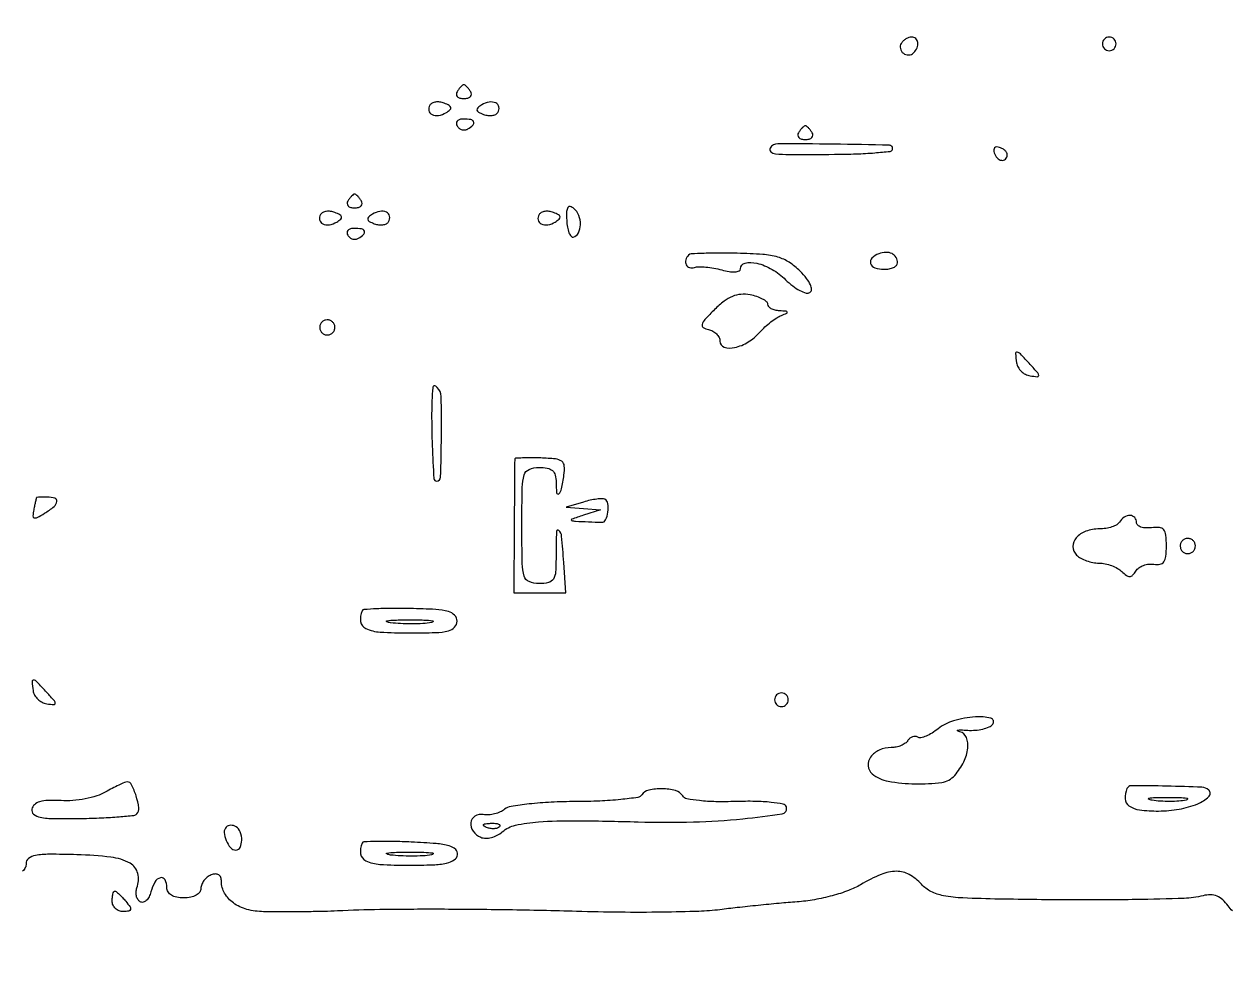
# Model space of a CAD drawing. Extents: x 0 to 5034, y 0 to 2560.
# Drawn here: x 1119.1 to 1295.8, y 1386.8 to 1523.9 of the extents above; entities that cross this region are included whole.
import ezdxf

# ---------------------------------------------------------------- set-up
doc = ezdxf.new("R2010")
doc.units = 0

msp = doc.modelspace()

# ---------------------------------------------------------------- linework, layer by layer
for points in [[(1335.047396, 1670.512766, 0.002272), (1335.21943, 1654.219003, 0.088942), (1335.90834, 1650.6849, -0.04039), (1336.702336, 1648.016351, -0.054181), (1336.954612, 1645.507142, -0.06616), (1336.672356, 1643.50684, -0.188411), (1335.841634, 1642.402124, -0.139257), (1334.212037, 1641.939097, -0.000276), (1307.009413, 1641.951253, -0.001686), (1273.709106, 1642.096831, -0.000691), (1228.5, 1642.50939, 0.000059), (1215.411025, 1642.645367, 0.000011), (1191.546875, 1642.889922, 0.000012), (1163.677591, 1643.174228, 0.000011), (1135, 1643.465462, -0.00093), (1107.604207, 1643.79406, -0.001392)], [(1296.02598, 1394.091444, -0.043408), (1295.405555, 1394.831376, 0.05486), (1294.62593, 1395.719159, 0.088799), (1293.778652, 1396.254415, 0.092808), (1292.826223, 1396.448681, 0.065007), (1291.735472, 1396.324116, -0.052034), (1288.95125, 1395.932989, -0.004694), (1281.909224, 1395.748411, -0.005536), (1272.910063, 1395.696708, -0.003053), (1261.909189, 1395.822483, -0.006594), (1256.575587, 1395.986417, -0.036103), (1253.713526, 1396.320171, -0.069607), (1251.892536, 1396.938322, -0.09251), (1250.504202, 1397.995357, 0.082155), (1248.721987, 1399.411073, 0.129483), (1246.839832, 1399.891299, 0.097952), (1244.587152, 1399.427625, 0.033705), (1241.600256, 1397.926651, -0.044247), (1239.804812, 1397.071262, -0.023078), (1237.442304, 1396.314428, -0.022163), (1234.840272, 1395.733781, -0.02481), (1232.293096, 1395.412101, 0.003879), (1229.676231, 1395.192368, 0.002359), (1226.586097, 1394.894029, 0.002363), (1223.523969, 1394.569182, 0.004173), (1221, 1394.268011, -0.02372), (1217.92627, 1394.022581, -0.005052), (1212.5625, 1393.903781, -0.005273), (1206.337508, 1393.894461, -0.004994), (1200, 1394.015115, 0.003336), (1189.978788, 1394.239133, 0.003398), (1180.016465, 1394.327615, 0.003524), (1171.196648, 1394.283841, 0.009784), (1165, 1394.088095, -0.006863), (1163.017435, 1394.013873, -0.003383), (1160.495751, 1393.971181, -0.002966), (1157.532207, 1393.958645, -0.002041), (1154.173127, 1393.978071, -0.064112), (1151.737963, 1394.31606, -0.089067), (1149.753055, 1395.259329, -0.106332), (1148.462161, 1396.679827, -0.132204), (1148, 1398.397187, 0.085025), (1147.89722, 1398.997227, 0.16654), (1147.59994, 1399.372973, 0.159479), (1147.123986, 1399.497101, 0.076456), (1146.5, 1399.361626, 0.074185), (1145.926569, 1399.037471, 0.064359), (1145.440625, 1398.545909, 0.06686), (1145.111903, 1397.968559, 0.096313), (1145, 1397.393011, -0.162184), (1144.815161, 1396.838157, -0.105211), (1144.301332, 1396.389301, -0.079023), (1143.502045, 1396.096959, -0.048268), (1142.5, 1396, -0.04716), (1141.456621, 1396.09863, -0.088208), (1140.666667, 1396.4, -0.118484), (1140.177821, 1396.88002, -0.140575), (1140, 1397.5, 0.113151), (1139.738878, 1398.639091, 0.357636), (1139.078139, 1398.944671, 0.202028), (1138.265746, 1398.323971, 0.066072), (1137.683939, 1396.899384, -0.052097), (1137.398699, 1396.141295, -0.089218), (1136.995287, 1395.601663, -0.130923), (1136.544175, 1395.360741, -0.198479), (1136.110982, 1395.431409, -0.114934), (1135.760867, 1395.779457, -0.081859), (1135.546668, 1396.291587, -0.075594), (1135.497883, 1396.886013, -0.074486), (1135.627355, 1397.471286, 0.153588), (1135.757114, 1399.574637, 0.208907), (1134.612881, 1401.064065, 0.09718), (1131.824533, 1401.957508, 0.021871), (1126.830967, 1402.32067, 0.006859), (1122.79635, 1402.381784, 0.043733), (1120.758376, 1402.206123, 0.117707), (1119.744389, 1401.76815, 0.253939), (1119.399601, 1401.019062, -0.127494), (1119.286429, 1400.42297, -0.106177), (1118.893553, 1399.909165, -0.092269)], [(1142, 1380.562028, -0.000314), (1227.101333, 1379.961614, -0.000952)], [(1285.014413, 1379.406404, -0.000192), (1330.108066, 1378.870907, -0.071321)]]:
    msp.add_lwpolyline(points, format="xyb")
for points in [[(1247.542705, 1521.069098, 0.195483), (1247.412739, 1520.300347, 0.177971), (1247.849183, 1519.620737, 0.173509), (1248.632003, 1519.375083, 0.18866), (1249.36052, 1519.693853, 0.094258), (1249.860497, 1520.428701, 0.135693), (1249.969472, 1521.203471, 0.182678), (1249.664889, 1521.772622, 0.181466), (1249.059017, 1522, 0.08447), (1248.65652, 1521.931514, 0.05343), (1248.225445, 1521.726548, 0.051896), (1247.832549, 1521.425195, 0.064898)], [(1277, 1521, 0.099038), (1277.076342, 1520.618362, 0.097945), (1277.29375, 1520.29375, 0.097945), (1277.618362, 1520.076342, 0.099038), (1278, 1520, 0.099038), (1278.381638, 1520.076342, 0.097945), (1278.70625, 1520.29375, 0.097945), (1278.923658, 1520.618362, 0.099038), (1279, 1521, 0.099038), (1278.923658, 1521.381638, 0.097945), (1278.70625, 1521.70625, 0.097945), (1278.381638, 1521.923658, 0.099038), (1278, 1522, 0.099038), (1277.618362, 1521.923658, 0.097945), (1277.29375, 1521.70625, 0.097945), (1277.076342, 1521.381638, 0.099038)], [(1182.5, 1514, 0.146489), (1182.397987, 1513.620597, 0.191582), (1182.538811, 1513.29375, 0.134005), (1182.925364, 1513.072951, 0.063222), (1183.5, 1513, 0.063222), (1184.074636, 1513.072951, 0.134005), (1184.461189, 1513.29375, 0.191582), (1184.602013, 1513.620597, 0.146489), (1184.5, 1514, 0.025622), (1184.235369, 1514.382847, 0.032351), (1183.951311, 1514.70625, 0.033983), (1183.686704, 1514.937141, 0.163822), (1183.5, 1515, 0.163822), (1183.313296, 1514.937141, 0.033983), (1183.048689, 1514.70625, 0.032351), (1182.764631, 1514.382847, 0.025622)], [(1178.515713, 1512.025424, 0.191013), (1178.37394, 1511.228674, 0.23802), (1178.834197, 1510.646206, 0.152732), (1179.803525, 1510.517896, 0.095806), (1180.881592, 1510.92682, 0.03936), (1181.466726, 1511.355474, 0.268353), (1181.580022, 1511.680389, 0.227867), (1181.35823, 1511.9802, 0.029854), (1180.615871, 1512.317163, 0.058511), (1179.981629, 1512.478786, 0.067768), (1179.358823, 1512.477104, 0.078711), (1178.841624, 1512.319872, 0.142196)], [(1186.118408, 1512.07318, 0.03936), (1185.533274, 1511.644526, 0.268353), (1185.419978, 1511.319611, 0.227867), (1185.64177, 1511.0198, 0.029854), (1186.384129, 1510.682837, 0.058511), (1187.018371, 1510.521214, 0.067768), (1187.641177, 1510.522896, 0.078711), (1188.158376, 1510.680128, 0.142196), (1188.484287, 1510.974576, 0.191013), (1188.62606, 1511.771326, 0.23802), (1188.165803, 1512.353794, 0.152732), (1187.196475, 1512.482104, 0.095806)], [(1182.510081, 1508.983688, 0.090427), (1182.820631, 1508.639411, 0.095498), (1183.22714, 1508.434921, 0.099685), (1183.665803, 1508.401101, 0.108373), (1184.069098, 1508.542705, 0.050477), (1184.838655, 1509.13314, 0.315493), (1184.933879, 1509.592818, 0.25701), (1184.519563, 1509.914842, 0.039415), (1183.440983, 1510, 0.067432), (1182.890269, 1509.925389, 0.140899), (1182.524436, 1509.701458, 0.190788), (1182.397824, 1509.36964, 0.136093)], [(1232.5, 1508, 0.146489), (1232.397987, 1507.620597, 0.191582), (1232.538811, 1507.29375, 0.134005), (1232.925364, 1507.072951, 0.063222), (1233.5, 1507, 0.063222), (1234.074636, 1507.072951, 0.134005), (1234.461189, 1507.29375, 0.191582), (1234.602013, 1507.620597, 0.146489), (1234.5, 1508, 0.025622), (1234.235369, 1508.382847, 0.032351), (1233.951311, 1508.70625, 0.033983), (1233.686704, 1508.937141, 0.163822), (1233.5, 1509, 0.163822), (1233.313296, 1508.937141, 0.033983), (1233.048689, 1508.70625, 0.032351), (1232.764631, 1508.382847, 0.025622)], [(1228.345006, 1505.75, 0.365734), (1228.423928, 1505.22115, 0.157363), (1229.127852, 1504.915833, 0.024291), (1231.161118, 1504.817126, 0.001247), (1237.751097, 1504.833978, 0.007324), (1240.931898, 1504.896643, 0.011622), (1243.651549, 1505.05344, 0.005633), (1245.910928, 1505.262118, 0.282185), (1246.251097, 1505.522562, 0.518266), (1245.821878, 1506.164988, 0.003195), (1237.641118, 1506.321179, 0.003419), (1229.453707, 1506.369189, 0.259798)], [(1261.15, 1505.05, 0.104687), (1261.586752, 1504.305209, 0.167686), (1262.227257, 1503.955686, 0.239194), (1262.786965, 1504.130242, 0.175736), (1263.075, 1504.725, 0.149613), (1263.014704, 1505.031991, 0.073742), (1262.775469, 1505.354531, 0.062883), (1262.403407, 1505.64317, 0.053161), (1261.95, 1505.85, 0.089632), (1261.522225, 1505.911576, 0.189618), (1261.22, 1505.78, 0.189618), (1261.088424, 1505.477775, 0.089632)], [(1166.5, 1498, 0.146489), (1166.397987, 1497.620597, 0.191582), (1166.538811, 1497.29375, 0.134005), (1166.925364, 1497.072951, 0.063222), (1167.5, 1497, 0.063222), (1168.074636, 1497.072951, 0.134005), (1168.461189, 1497.29375, 0.191582), (1168.602013, 1497.620597, 0.146489), (1168.5, 1498, 0.025622), (1168.235369, 1498.382847, 0.032351), (1167.951311, 1498.70625, 0.033983), (1167.686704, 1498.937141, 0.163822), (1167.5, 1499, 0.163822), (1167.313296, 1498.937141, 0.033983), (1167.048689, 1498.70625, 0.032351), (1166.764631, 1498.382847, 0.025622)], [(1198.556958, 1495.190196, 0.030396), (1198.66345, 1494.175048, 0.052156), (1198.889807, 1493.355606, 0.074692), (1199.19057, 1492.833752, 0.297021), (1199.524689, 1492.722506, 0.217194), (1200.27062, 1493.330391, 0.10926), (1200.567359, 1494.534558, 0.095653), (1200.338974, 1495.891295, 0.130884), (1199.6247, 1496.896508, 0.101306), (1199.085721, 1497.184548, 0.337095), (1198.733278, 1497.05133, 0.131883), (1198.551192, 1496.45615, 0.019599)], [(1162.515713, 1496.025424, 0.191013), (1162.37394, 1495.228674, 0.23802), (1162.834197, 1494.646206, 0.152732), (1163.803525, 1494.517896, 0.095806), (1164.881592, 1494.92682, 0.03936), (1165.466726, 1495.355474, 0.268353), (1165.580022, 1495.680389, 0.227867), (1165.35823, 1495.9802, 0.029854), (1164.615871, 1496.317163, 0.058511), (1163.981629, 1496.478786, 0.067768), (1163.358823, 1496.477104, 0.078711), (1162.841624, 1496.319872, 0.142196)], [(1170.118408, 1496.07318, 0.03936), (1169.533274, 1495.644526, 0.268353), (1169.419978, 1495.319611, 0.227867), (1169.64177, 1495.0198, 0.029854), (1170.384129, 1494.682837, 0.058511), (1171.018371, 1494.521214, 0.067768), (1171.641177, 1494.522896, 0.078711), (1172.158376, 1494.680128, 0.142196), (1172.484287, 1494.974576, 0.191013), (1172.62606, 1495.771326, 0.23802), (1172.165803, 1496.353794, 0.152732), (1171.196475, 1496.482104, 0.095806)], [(1194.515713, 1496.025424, 0.191013), (1194.37394, 1495.228674, 0.23802), (1194.834197, 1494.646206, 0.152732), (1195.803525, 1494.517896, 0.095806), (1196.881592, 1494.92682, 0.03936), (1197.466726, 1495.355474, 0.268353), (1197.580022, 1495.680389, 0.227867), (1197.35823, 1495.9802, 0.029854), (1196.615871, 1496.317163, 0.058511), (1195.981629, 1496.478786, 0.067768), (1195.358823, 1496.477104, 0.078711), (1194.841624, 1496.319872, 0.142196)], [(1166.510081, 1492.983688, 0.090427), (1166.820631, 1492.639411, 0.095498), (1167.22714, 1492.434921, 0.099685), (1167.665803, 1492.401101, 0.108373), (1168.069098, 1492.542705, 0.050477), (1168.838655, 1493.13314, 0.315493), (1168.933879, 1493.592818, 0.25701), (1168.519563, 1493.914842, 0.039415), (1167.440983, 1494, 0.067432), (1166.890269, 1493.925389, 0.140899), (1166.524436, 1493.701458, 0.190788), (1166.397824, 1493.36964, 0.136093)], [(1216.415576, 1490.083333, 0.124114), (1215.99834, 1489.382714, 0.181947), (1216.047849, 1488.674574, 0.213847), (1216.531043, 1488.251043, 0.158622), (1217.25, 1488.262747, -0.080322), (1217.913925, 1488.377124, -0.024205), (1218.940625, 1488.337989, -0.023572), (1220.105446, 1488.181396, -0.023593), (1221.25, 1487.915886, 0.027516), (1222.34027, 1487.671959, 0.055307), (1223.219539, 1487.623914, 0.08858), (1223.797195, 1487.760761, 0.298817), (1224, 1488.069806, -0.351752), (1224.674718, 1488.910222, -0.11393), (1226.384672, 1488.894793, -0.071936), (1228.630841, 1487.998869, -0.065655), (1230.610022, 1486.480888, 0.031398), (1231.650696, 1485.563305, 0.043661), (1232.694475, 1484.890469, 0.051128), (1233.598674, 1484.526015, 0.21172), (1234.168555, 1484.604173, 0.265907), (1234.40826, 1485.045637, 0.102817), (1234.245608, 1485.74897, 0.061033), (1233.677492, 1486.667134, 0.027354), (1232.728608, 1487.725938, 0.051341), (1231.127166, 1489.028409, 0.075585), (1229.481298, 1489.781903, 0.051492), (1227.255198, 1490.176767, 0.012676), (1223.540196, 1490.352653, 0.005923), (1220.938956, 1490.378961, 0.009013), (1218.679859, 1490.334321, 0.004335), (1216.778821, 1490.245948, 0.184963)], [(1244.25, 1490.281721, 0.107219), (1243.249712, 1489.657326, 0.286665), (1243.057715, 1488.875409, 0.23242), (1243.694972, 1488.223856, 0.085145), (1245, 1488, 0.045091), (1245.76556, 1488.06918, 0.064972), (1246.4125, 1488.276414, 0.084925), (1246.849643, 1488.581425, 0.200667), (1247, 1488.940983, 0.132898), (1246.781652, 1489.747963, 0.14824), (1246.192225, 1490.294836, 0.122936), (1245.300905, 1490.48387, 0.077342)], [(1220.22134, 1482.130431, 0.010643), (1218.804245, 1480.651687, 0.110432), (1218.385963, 1479.925952, 0.339984), (1218.551261, 1479.476697, 0.093403), (1219.299598, 1479.180819, -0.073695), (1219.949405, 1478.952875, -0.075095), (1220.500507, 1478.547326, -0.081544), (1220.871457, 1478.031823, -0.115769), (1221, 1477.484093, 0.324944), (1221.627002, 1476.62118, 0.134858), (1223.149104, 1476.551157, 0.082732), (1225.145139, 1477.365147, 0.074757), (1226.849531, 1478.805232, -0.025765), (1227.591452, 1479.56801, -0.021236), (1228.4558, 1480.303866, -0.021749), (1229.308844, 1480.911982, -0.052116), (1230, 1481.264534, 0.0103), (1230.781016, 1481.583887, 0.401121), (1230.84771, 1481.742029, 0.290388), (1230.684219, 1481.864194, 0.007853), (1229.75, 1481.921053, -0.048248), (1229.080327, 1482.016451, -0.066313), (1228.514062, 1482.236315, -0.084283), (1228.131586, 1482.539928, -0.184986), (1228, 1482.883423, 0.2212), (1227.826234, 1483.256983, 0.052471), (1227.242637, 1483.652119, 0.044253), (1226.409078, 1484.006387, 0.031146), (1225.421743, 1484.259711, 0.066097), (1224.073261, 1484.336496, 0.078536), (1222.833499, 1484.043765, 0.066358), (1221.590632, 1483.330258, 0.032945)], [(1162.552786, 1480.08541, 0.099038), (1162.401684, 1479.679226, 0.097945), (1162.417584, 1479.244476, 0.097945), (1162.597789, 1478.848514, 0.099038), (1162.91459, 1478.552786, 0.099038), (1163.320774, 1478.401684, 0.097945), (1163.755524, 1478.417584, 0.097945), (1164.151486, 1478.597789, 0.099038), (1164.447214, 1478.91459, 0.099038), (1164.598316, 1479.320774, 0.097945), (1164.582416, 1479.755524, 0.097945), (1164.402211, 1480.151486, 0.099038), (1164.08541, 1480.447214, 0.099038), (1163.679226, 1480.598316, 0.097945), (1163.244476, 1480.582416, 0.097945), (1162.848514, 1480.402211, 0.099038)], [(1264.421612, 1474.333129, 0.09263), (1264.646753, 1473.67682, 0.072374), (1265.109412, 1473.080312, 0.071263), (1265.731133, 1472.632391, 0.084275), (1266.419513, 1472.408934, 0.016801), (1267.480636, 1472.289449, 0.435285), (1267.671436, 1472.464567, 0.18237), (1267.53755, 1472.827239, 0.005286), (1266.431397, 1474.075805, 0.00571), (1264.982671, 1475.640342, 0.172957), (1264.512934, 1475.878874, 0.473108), (1264.278537, 1475.657664, 0.019066)], [(1178.944444, 1470.666667, 0.020294), (1178.782971, 1466.874776, 0.010651), (1178.874205, 1462.154661, 0.003208), (1179.098988, 1457.380126, 0.39864), (1179.5, 1457, 0.406096), (1180.101295, 1457.584811, 0.004924), (1180.208105, 1463.536152, 0.006535), (1180.179013, 1469.385426, 0.194227), (1179.611111, 1470.722222, 0.060589), (1179.372735, 1470.908902, 0.157913), (1179.163194, 1470.957986, 0.229655), (1179.015079, 1470.870281, 0.126049)], [(1190.957735, 1460.25, 0.03854), (1190.940541, 1460.050039, 0.000098), (1190.916491, 1457.233854, 0.000621), (1190.893934, 1454.057156, 0.000387), (1190.875, 1450.333333), (1190.833333, 1440.666667), (1194.641041, 1440.666667), (1198.448748, 1440.666667), (1198.133596, 1445.083333, 0.005497), (1197.814605, 1448.953938, 0.180638), (1197.413194, 1449.783557, 0.649517), (1197.050961, 1449.634938, 0.007346), (1197, 1446.166667, -0.014843), (1196.927529, 1443.725883, -0.120847), (1196.6, 1442.666667, -0.204599), (1195.895216, 1442.1563, -0.055838), (1194.5, 1442, -0.098988), (1193.050108, 1442.289885, -0.226266), (1192.323529, 1443.1, -0.067556), (1192.045242, 1444.927165, -0.004059), (1192, 1450.5, -0.004059), (1192.045242, 1456.072835, -0.067556), (1192.323529, 1457.9, -0.226266), (1193.050108, 1458.710115, -0.098988), (1194.5, 1459, -0.044892), (1195.715745, 1458.890625, -0.134463), (1196.461538, 1458.533333, -0.152237), (1196.867465, 1457.877962, -0.063183), (1197, 1456.833333, 0.026339), (1197.082082, 1455.276244, 0.615181), (1197.403927, 1455.1542, 0.158941), (1197.798079, 1455.850676, 0.01376), (1198.152219, 1457.886606, 0.053103), (1198.203525, 1459.215231, 0.220906), (1197.827301, 1459.900091, 0.135164), (1196.912249, 1460.249676, 0.016502), (1194.749402, 1460.386606, 0.006271), (1193.308458, 1460.412087, 0.010288), (1192.088478, 1460.393253, 0.004215), (1191.066954, 1460.347825, 0.352361)], [(1120.923489, 1454.583333, 0.128841), (1120.885133, 1454.510809, 0.001816), (1120.773266, 1454.025547, 0.004919), (1120.650563, 1453.458499, 0.003204), (1120.519532, 1452.801506, 0.032608), (1120.407955, 1451.915374, 0.34205), (1120.601175, 1451.632391, 0.205571), (1121.035174, 1451.67284, 0.014956), (1122.096043, 1452.292053, 0.029107), (1123.489146, 1453.279142, 0.183947), (1123.922677, 1454.015126, 0.378859), (1123.619812, 1454.502746, 0.072803), (1122.5, 1454.666667, 0.005191), (1121.919564, 1454.660641, 0.008012), (1121.41815, 1454.642188, 0.003404), (1120.993325, 1454.616831, 0.192742)], [(1201, 1453.942155), (1198.5, 1453.19936), (1201, 1453), (1203.5, 1452.80064), (1201, 1452, 0.006724), (1199.283299, 1451.42465, 0.698756), (1199.280784, 1451.247268, 0.080609), (1199.829656, 1451.133532, 0.000869), (1203.687328, 1450.972506, 0.307484), (1204.254378, 1451.325368, 0.069551), (1204.583241, 1452.474805, 0.066189), (1204.592673, 1453.715873, 0.24562), (1204.160933, 1454.338504, 0.13078), (1203.757783, 1454.429807, 0.021847), (1202.959774, 1454.364985, 0.022655), (1202.005619, 1454.201157, 0.018369)], [(1279.5, 1451, -0.126268), (1279.100548, 1450.61574, -0.046682), (1278.382443, 1450.29375, -0.04255), (1277.496232, 1450.073901, -0.039551), (1276.563428, 1450, 0.08436), (1274.582804, 1449.663435, 0.129782), (1273.150723, 1448.694666, 0.188413), (1272.690541, 1447.415973, 0.191903), (1273.223794, 1446.176206, 0.071503), (1273.826089, 1445.725299, 0.038817), (1274.671364, 1445.345511, 0.037726), (1275.609663, 1445.086568, 0.048501), (1276.5, 1445, -0.050856), (1277.39512, 1444.908719, -0.038145), (1278.347857, 1444.635268, -0.039007), (1279.213806, 1444.234209, -0.06853), (1279.841641, 1443.758359, 0.03752), (1280.511833, 1443.181852, 0.169782), (1280.997346, 1443.032181, 0.195514), (1281.428231, 1443.226405, 0.051942), (1281.89812, 1443.835154, -0.098747), (1282.345507, 1444.314979, -0.066092), (1283.009242, 1444.670303, -0.063086), (1283.778441, 1444.853266, -0.071333), (1284.536422, 1444.826795, 0.088442), (1285.429921, 1444.825982, 0.201145), (1285.986681, 1445.184821, 0.123804), (1286.285743, 1445.991701, 0.026281), (1286.370354, 1447.5, 0.025574), (1286.293747, 1449.106567, 0.146734), (1285.97309, 1449.886264, 0.20426), (1285.340146, 1450.220833, 0.056348), (1284.190411, 1450.187142, -0.045979), (1283.351717, 1450.145191, -0.072118), (1282.643433, 1450.2784, -0.100752), (1282.1699, 1450.556307, -0.212948), (1282, 1450.937142, 0.183786), (1281.725462, 1451.65881, 0.207563), (1281.056792, 1451.969086, 0.153658), (1280.20101, 1451.723193, 0.108548)], [(1288.552786, 1448.08541, 0.099038), (1288.401684, 1447.679226, 0.097945), (1288.417584, 1447.244476, 0.097945), (1288.597789, 1446.848514, 0.099038), (1288.91459, 1446.552786, 0.099038), (1289.320774, 1446.401684, 0.097945), (1289.755524, 1446.417584, 0.097945), (1290.151486, 1446.597789, 0.099038), (1290.447214, 1446.91459, 0.099038), (1290.598316, 1447.320774, 0.097945), (1290.582416, 1447.755524, 0.097945), (1290.402211, 1448.151486, 0.099038), (1290.08541, 1448.447214, 0.099038), (1289.679226, 1448.598316, 0.097945), (1289.244476, 1448.582416, 0.097945), (1288.848514, 1448.402211, 0.099038)], [(1168.58889, 1438, 0.142704), (1168.387311, 1436.442406, 0.249951), (1169.148608, 1435.429784, 0.094645), (1171.231605, 1434.903346, 0.014706), (1175.5, 1434.777778, 0.007496), (1179.363986, 1434.835709, 0.052558), (1181.228504, 1435.088963, 0.141697), (1182.146873, 1435.616667, 0.194326), (1182.5, 1436.490951, 0.192961), (1182.14918, 1437.366147, 0.136563), (1181.229353, 1437.913621, 0.052915), (1179.382432, 1438.211104, 0.008091), (1175.653755, 1438.352062, 0.006897), (1173.013633, 1438.372687, 0.010953), (1170.754375, 1438.309668, 0.005058), (1168.867459, 1438.196491, 0.279068)], [(1178.767909, 1436.285474, -0.024559), (1177.487453, 1436.154945, -0.012695), (1175.878422, 1436.111345, -0.01259), (1174.218327, 1436.150328, -0.018638), (1172.767909, 1436.275269, -0.069146), (1172.205163, 1436.425738, -0.756877), (1172.222448, 1436.564056, -0.031761), (1173.352754, 1436.662864, -0.005499), (1175.5, 1436.690131, -0.005888), (1177.655786, 1436.668409, -0.025342), (1178.934948, 1436.575472, -0.556092), (1179.000181, 1436.434198, -0.212532)], [(1120.421612, 1426.333129, 0.09263), (1120.646753, 1425.67682, 0.072374), (1121.109412, 1425.080312, 0.071263), (1121.731133, 1424.632391, 0.084275), (1122.419513, 1424.408934, 0.016801), (1123.480636, 1424.289449, 0.435285), (1123.671436, 1424.464567, 0.18237), (1123.53755, 1424.827239, 0.005286), (1122.431397, 1426.075805, 0.00571), (1120.982671, 1427.640342, 0.172957), (1120.512934, 1427.878874, 0.473108), (1120.278537, 1427.657664, 0.019066)], [(1229, 1425, 0.099038), (1229.076342, 1424.618362, 0.097945), (1229.29375, 1424.29375, 0.097945), (1229.618362, 1424.076342, 0.099038), (1230, 1424, 0.099038), (1230.381638, 1424.076342, 0.097945), (1230.70625, 1424.29375, 0.097945), (1230.923658, 1424.618362, 0.099038), (1231, 1425, 0.099038), (1230.923658, 1425.381638, 0.097945), (1230.70625, 1425.70625, 0.097945), (1230.381638, 1425.923658, 0.099038), (1230, 1426, 0.099038), (1229.618362, 1425.923658, 0.097945), (1229.29375, 1425.70625, 0.097945), (1229.076342, 1425.381638, 0.099038)], [(1252.94621, 1420.75536, -0.030971), (1252.060707, 1420.124881, -0.041137), (1251.181713, 1419.6733, -0.046653), (1250.426904, 1419.44054, -0.192178), (1249.964934, 1419.521672, 0.122159), (1249.601289, 1419.638342, 0.100756), (1249.196542, 1419.58399, 0.091254), (1248.812433, 1419.365934, 0.079893), (1248.510081, 1419.016312, -0.104827), (1248.137993, 1418.626753, -0.05148), (1247.532279, 1418.298542, -0.047879), (1246.80564, 1418.075344, -0.050626), (1246.063428, 1418, 0.104173), (1244.321259, 1417.633045, 0.132973), (1243.049875, 1416.605794, 0.180593), (1242.693157, 1415.314257, 0.200165), (1243.291666, 1414.172902, 0.129615), (1245.646948, 1413.078627, 0.039405), (1249.595918, 1412.688904, 0.037905), (1253.470839, 1412.906795, 0.18413), (1255.372369, 1413.936064, 0.061372), (1256.683328, 1415.902952, 0.086516), (1257.290034, 1417.916175, 0.126575), (1257.081735, 1419.48853, 0.238102), (1256.141897, 1420.31246, -0.059665), (1255.780901, 1420.453086, -0.70385), (1255.795695, 1420.553368, -0.058856), (1256.27816, 1420.592116, -0.008437), (1257.268981, 1420.538252, 0.037469), (1258.394686, 1420.542439, 0.039416), (1259.487768, 1420.715942, 0.042692), (1260.39758, 1421.018997, 0.118349), (1260.933944, 1421.420407, 0.548234), (1260.650431, 1422.304722, 0.085367), (1258.404503, 1422.501187, 0.048226), (1255.188841, 1421.917883, 0.101557)], [(1131, 1411.46731, -0.057798), (1129.758079, 1410.922139, -0.027547), (1128.062249, 1410.501564, -0.026867), (1126.220798, 1410.252762, -0.034361), (1124.509783, 1410.23243, 0.020835), (1122.626445, 1410.260963, 0.064917), (1121.375777, 1410.064047, 0.111153), (1120.609907, 1409.638446, 0.164441), (1120.233873, 1408.975891, 0.277413), (1120.500818, 1408.246775, 0.124422), (1121.463644, 1407.803983, 0.043518), (1123.486128, 1407.608222, 0.006727), (1127.518672, 1407.624121, 0.006617), (1130.459301, 1407.714219, 0.009881), (1133.025931, 1407.87774, 0.005343), (1135.169231, 1408.07996, 0.171822), (1135.635887, 1408.302554, 0.238204), (1135.915752, 1409.153608, 0.038067), (1135.510884, 1410.913784, 0.037687), (1134.854977, 1412.567867, 0.301084), (1134.182612, 1412.964565, 0.086464), (1133.783579, 1412.873503, 0.010717), (1132.966142, 1412.510129, 0.012387), (1132.007244, 1412.029656, 0.00996)], [(1209.542352, 1411.068526, -0.223748), (1208.971276, 1410.696837, -0.009087), (1206.462573, 1410.398005, -0.014381), (1203.395428, 1410.177943, -0.009532), (1199.866405, 1410.093928, 0.010976), (1196.282426, 1409.998248, 0.01486), (1193.052785, 1409.744656, 0.011871), (1190.408485, 1409.394054, 0.135104), (1189.457259, 1408.964528, -0.068528), (1188.824266, 1408.571295, -0.043714), (1188.003598, 1408.288665, -0.043249), (1187.132541, 1408.150014, -0.06064), (1186.346631, 1408.189127, 0.181397), (1185.128948, 1407.957425, 0.232451), (1184.524136, 1407.00775, 0.186062), (1184.852882, 1405.760026, 0.138951), (1185.978997, 1404.86946, 0.100519), (1186.680498, 1404.732637, 0.059558), (1187.52921, 1404.840761, 0.056134), (1188.387578, 1405.161738, 0.062325), (1189.120443, 1405.6572, -0.126398), (1191.055977, 1406.634316, -0.035562), (1194.430723, 1407.126927, -0.020835), (1199.772868, 1407.298937, -0.004523), (1209, 1407.128013, 0.013209), (1217.11737, 1407.118677, 0.018732), (1224.323846, 1407.571315, 0.012775), (1230.111922, 1408.302947, 0.46507), (1230.729224, 1409.312327, 0.272441), (1230.259451, 1409.721926, 0.019818), (1228.490426, 1409.981105, 0.022257), (1226.153136, 1410.124648, 0.012314), (1223.293092, 1410.102351, -0.012717), (1220.392117, 1410.082074, -0.022173), (1217.991955, 1410.232956, -0.02085), (1216.160841, 1410.507479, -0.209673), (1215.539492, 1410.936101, 0.19322), (1214.506312, 1411.698124, 0.057983), (1212.532743, 1411.972046, 0.058099), (1210.561265, 1411.786199, 0.204575)], [(1280.588717, 1412, 0.117424), (1280.320329, 1410.509248, 0.22852), (1280.891915, 1409.475226, 0.125175), (1282.439922, 1408.879362, 0.029605), (1285.225405, 1408.714286, 0.044026), (1288.240424, 1408.980281, 0.054186), (1290.949602, 1409.771819, 0.087495), (1292.554797, 1410.794071, 0.427097), (1292.575891, 1411.757443, 0.188705), (1291.558676, 1412.202431, 0.00478), (1286.443241, 1412.354874, 0.0037), (1281.236961, 1412.421686, 0.299591)], [(1289.26375, 1410.296069, -0.031163), (1288.209518, 1410.160023, -0.015827), (1286.872547, 1410.114038, -0.015659), (1285.485188, 1410.153707, -0.022548), (1284.26375, 1410.282419, -0.075924), (1283.761725, 1410.438612, -0.720633), (1283.780601, 1410.581582, -0.040183), (1284.711719, 1410.684722, -0.006817), (1286.5, 1410.713986, -0.00738), (1288.29708, 1410.692368, -0.030832), (1289.374351, 1410.596853, -0.49082), (1289.455688, 1410.450815, -0.248898)], [(1148.708381, 1406.375048, 0.218914), (1148.41633, 1405.585694, 0.079214), (1148.701133, 1404.394883, 0.079209), (1149.34213, 1403.351599, 0.218838), (1150.106989, 1403, 0.288442), (1150.733635, 1403.394307, 0.10994), (1150.977688, 1404.443632, 0.091719), (1150.766543, 1405.649023, 0.166742), (1150.13948, 1406.413797, 0.073142), (1149.767811, 1406.574254, 0.072274), (1149.36413, 1406.621794, 0.077846), (1148.991182, 1406.552986, 0.112362)], [(1188.729167, 1406.395833, -0.126455), (1188.402231, 1406.202593, -0.060344), (1187.916927, 1406.123424, -0.05415), (1187.359369, 1406.160852, -0.051402), (1186.8125, 1406.316886, -0.054073), (1186.395823, 1406.538436, -0.470617), (1186.37858, 1406.720685, -0.168741), (1186.670344, 1406.862007, -0.018894), (1187.416667, 1406.921053, -0.028489), (1188.112848, 1406.910055, -0.077125), (1188.592839, 1406.799335, -0.208169), (1188.77538, 1406.614691, -0.296942)], [(1168.586733, 1404, 0.141259), (1168.386423, 1402.442502, 0.249412), (1169.142368, 1401.430578, 0.095452), (1171.205456, 1400.903749, 0.014924), (1175.425055, 1400.777778, 0.009065), (1178.977449, 1400.842185, 0.043764), (1180.980073, 1401.091242, 0.093048), (1182.096267, 1401.558909, 0.21386), (1182.575103, 1402.310748, 0.248559), (1182.301501, 1403.080496, 0.119029), (1181.356615, 1403.602954, 0.047003), (1179.439955, 1403.940279, 0.008356), (1175.801647, 1404.171859, 0.006809), (1173.103274, 1404.261576, 0.010859), (1170.795406, 1404.256734, 0.004925), (1168.865264, 1404.19173, 0.287206)], [(1178.767909, 1402.285474, -0.024559), (1177.487453, 1402.154945, -0.012695), (1175.878422, 1402.111345, -0.01259), (1174.218327, 1402.150328, -0.018638), (1172.767909, 1402.275269, -0.069146), (1172.205163, 1402.425738, -0.756877), (1172.222448, 1402.564056, -0.031761), (1173.352754, 1402.662864, -0.005499), (1175.5, 1402.690131, -0.005888), (1177.655786, 1402.668409, -0.025342), (1178.934948, 1402.575472, -0.556092), (1179.000181, 1402.434198, -0.212532)], [(1134, 1395.5, -0.020633), (1134.618371, 1394.689039, -0.217533), (1134.691858, 1394.28931, -0.304492), (1134.434686, 1394.057736, -0.035496), (1133.622445, 1394, -0.091307), (1133.003059, 1394.114059, -0.095788), (1132.476593, 1394.440625, -0.099536), (1132.124301, 1394.927707, -0.107348), (1132, 1395.5, -0.023761), (1132.027334, 1396.07485, -0.037907), (1132.110907, 1396.559375, -0.044235), (1132.231422, 1396.90557, -0.294983), (1132.377555, 1397, -0.172217), (1132.587584, 1396.925448, -0.016008), (1133.00989, 1396.559375, -0.019119), (1133.495645, 1396.074554, -0.013852)]]:
    msp.add_lwpolyline(points, format="xyb", close=True)

doc.saveas('drawing.dxf')
